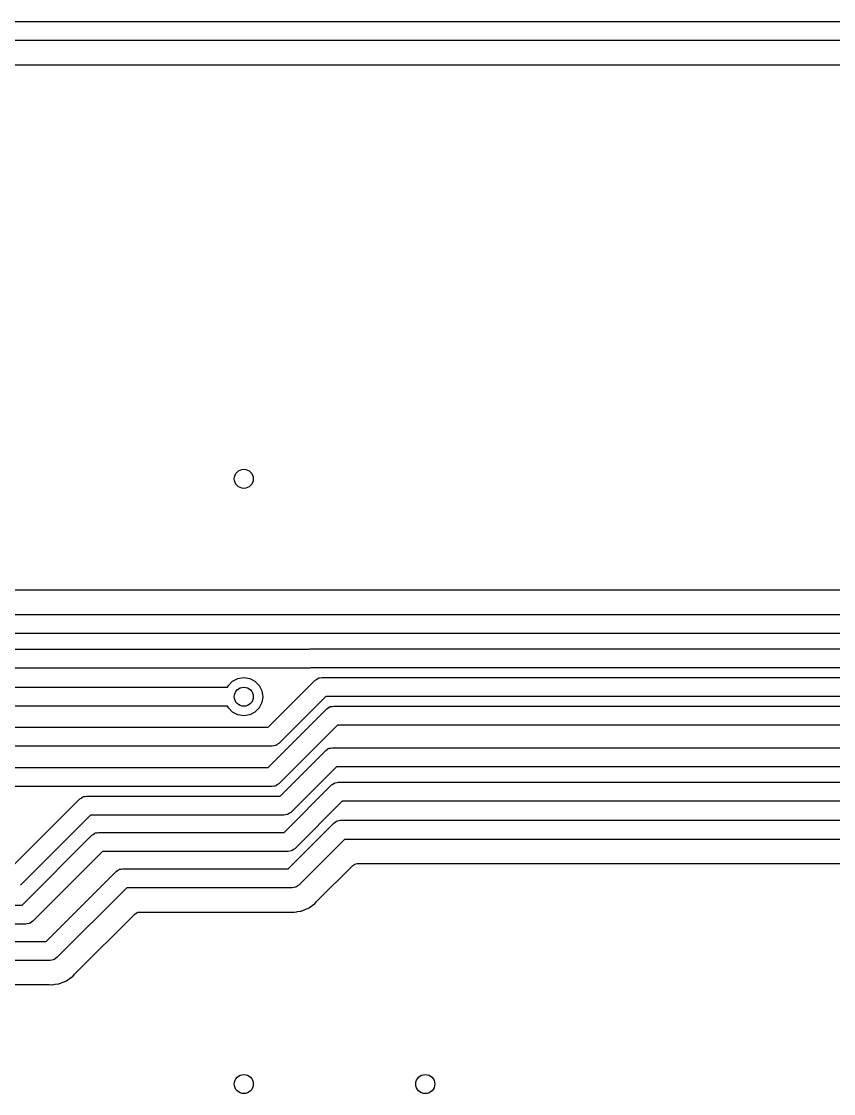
# Model space of a CAD drawing. Extents: x 61 to 228, y -146 to -45.
# Drawn here: x 121.06 to 138.11, y -67.51 to -45.01 of the extents above; entities that cross this region are included whole.
import ezdxf

# ---------------------------------------------------------------- set-up
doc = ezdxf.new("R2010")
doc.units = 0
doc.layers.add('BLACK', color=7, linetype='CONTINUOUS')

msp = doc.modelspace()

# ---------------------------------------------------------------- linework, layer by layer
at = {"layer": 'BLACK', "linetype": 'CONTINUOUS'}
for p, q in [((103.353, -45.012), (226.822, -45.012)), ((226.739, -45.412), (103.435, -45.412)), ((103.698, -45.9205), (226.476, -45.9205)), ((160.679, -56.9495), (117.694, -56.9495)), ((117.431, -57.458), (160.949, -57.458)), ((160.949, -57.858), (117.348, -57.858)), ((116.243, -58.1825), (127.103, -58.1825)), ((127.103, -58.1825), (127.12, -58.1785)), ((127.12, -58.1785), (160.248, -58.1785)), ((127.116, -58.5825), (116.325, -58.5825)), ((127.134, -58.5785), (127.116, -58.5825)), ((160.147, -58.5785), (127.134, -58.5785)), ((125.406, -58.9469), (125.495, -58.8584)), ((125.495, -58.8584), (125.606, -58.8016)), ((125.606, -58.8016), (125.73, -58.782)), ((125.73, -58.782), (125.854, -58.8016)), ((125.854, -58.8016), (125.965, -58.8584)), ((125.965, -58.8584), (126.054, -58.9469)), ((126.245, -59.819), (127.227, -58.8363)), ((127.227, -58.8363), (127.256, -58.8186)), ((127.256, -58.8186), (127.282, -58.7978)), ((127.282, -58.7978), (127.293, -58.7952)), ((127.293, -58.7952), (127.303, -58.7891)), ((127.303, -58.7891), (127.336, -58.7854)), ((127.336, -58.7854), (127.369, -58.778)), ((127.369, -58.778), (159.918, -58.778)), ((116.713, -58.982), (125.389, -58.982)), ((125.389, -58.982), (125.406, -58.9469)), ((126.054, -58.9469), (126.11, -59.0584)), ((126.11, -59.0584), (126.13, -59.182)), ((125.389, -59.382), (116.796, -59.382)), ((125.406, -59.4171), (125.389, -59.382)), ((126.11, -59.3056), (126.054, -59.4171)), ((126.13, -59.182), (126.11, -59.3056)), ((127.452, -59.178), (126.469, -60.1607)), ((159.835, -59.178), (127.452, -59.178)), ((127.53, -59.3973), (127.541, -59.3947)), ((127.541, -59.3947), (127.551, -59.3886)), ((127.551, -59.3886), (127.584, -59.3849)), ((127.584, -59.3849), (127.617, -59.3775)), ((127.617, -59.3775), (159.67, -59.3775)), ((125.495, -59.5056), (125.406, -59.4171)), ((125.606, -59.5624), (125.495, -59.5056)), ((125.73, -59.582), (125.606, -59.5624)), ((125.854, -59.5624), (125.73, -59.582)), ((125.965, -59.5056), (125.854, -59.5624)), ((126.054, -59.4171), (125.965, -59.5056)), ((126.243, -60.6685), (127.476, -59.4358)), ((127.476, -59.4358), (127.504, -59.4181)), ((127.504, -59.4181), (127.53, -59.3973)), ((116.736, -59.819), (126.245, -59.819)), ((127.7, -59.7775), (126.467, -61.0102)), ((159.587, -59.7775), (127.7, -59.7775)), ((126.328, -60.219), (116.819, -60.219)), ((126.36, -60.2116), (126.328, -60.219)), ((126.393, -60.2079), (126.36, -60.2116)), ((126.403, -60.2018), (126.393, -60.2079)), ((126.414, -60.1992), (126.403, -60.2018)), ((126.441, -60.1784), (126.414, -60.1992)), ((126.469, -60.1607), (126.441, -60.1784)), ((127.449, -60.3103), (127.477, -60.2926)), ((127.477, -60.2926), (127.504, -60.2718)), ((127.504, -60.2718), (127.515, -60.2692)), ((127.515, -60.2692), (127.525, -60.2631)), ((127.525, -60.2631), (127.558, -60.2594)), ((127.558, -60.2594), (127.59, -60.252)), ((127.59, -60.252), (144.502, -60.252)), ((126.491, -61.268), (127.449, -60.3103)), ((120.716, -60.6685), (126.243, -60.6685)), ((127.673, -60.652), (126.716, -61.6097)), ((144.598, -60.652), (127.673, -60.652)), ((126.326, -61.0685), (120.799, -61.0685)), ((126.359, -61.0611), (126.326, -61.0685)), ((126.392, -61.0574), (126.359, -61.0611)), ((126.402, -61.0513), (126.392, -61.0574)), ((126.413, -61.0487), (126.402, -61.0513)), ((126.439, -61.0279), (126.413, -61.0487)), ((126.467, -61.0102), (126.439, -61.0279)), ((126.577, -62.03), (127.572, -61.0348)), ((127.572, -61.0348), (127.601, -61.0171)), ((127.601, -61.0171), (127.627, -60.9963)), ((127.627, -60.9963), (127.638, -60.9937)), ((127.638, -60.9937), (127.648, -60.9876)), ((127.648, -60.9876), (127.681, -60.9839)), ((127.681, -60.9839), (127.714, -60.9765)), ((127.714, -60.9765), (146.979, -60.9765)), ((120.821, -62.792), (122.287, -61.3263)), ((122.287, -61.3263), (122.315, -61.3086)), ((122.315, -61.3086), (122.341, -61.2878)), ((122.341, -61.2878), (122.352, -61.2852)), ((122.352, -61.2852), (122.362, -61.2791)), ((122.362, -61.2791), (122.395, -61.2754)), ((122.395, -61.2754), (122.428, -61.268)), ((122.428, -61.268), (126.491, -61.268)), ((127.797, -61.3765), (126.801, -62.3717)), ((146.979, -61.3765), (127.797, -61.3765)), ((126.687, -61.6274), (126.661, -61.6482)), ((126.716, -61.6097), (126.687, -61.6274)), ((122.511, -61.668), (121.045, -63.1337)), ((126.574, -61.668), (122.511, -61.668)), ((126.607, -61.6606), (126.574, -61.668)), ((126.64, -61.6569), (126.607, -61.6606)), ((126.65, -61.6508), (126.64, -61.6569)), ((126.661, -61.6482), (126.65, -61.6508)), ((126.663, -62.792), (127.621, -61.8343)), ((127.621, -61.8343), (127.649, -61.8166)), ((127.649, -61.8166), (127.675, -61.7958)), ((127.675, -61.7958), (127.686, -61.7932)), ((127.686, -61.7932), (127.696, -61.7871)), ((127.696, -61.7871), (127.729, -61.7834)), ((127.729, -61.7834), (127.762, -61.776)), ((127.762, -61.776), (141.645, -61.776)), ((121.075, -63.554), (122.541, -62.0883)), ((122.541, -62.0883), (122.569, -62.0706)), ((122.569, -62.0706), (122.595, -62.0498)), ((122.595, -62.0498), (122.606, -62.0472)), ((122.606, -62.0472), (122.616, -62.0411)), ((122.616, -62.0411), (122.649, -62.0374)), ((122.649, -62.0374), (122.682, -62.03)), ((122.682, -62.03), (126.577, -62.03)), ((127.845, -62.176), (126.887, -63.1337)), ((141.645, -62.176), (127.845, -62.176)), ((122.765, -62.43), (121.299, -63.8957)), ((126.66, -62.43), (122.765, -62.43)), ((126.693, -62.4226), (126.66, -62.43)), ((126.726, -62.4189), (126.693, -62.4226)), ((126.736, -62.4128), (126.726, -62.4189)), ((126.747, -62.4102), (126.736, -62.4128)), ((126.773, -62.3894), (126.747, -62.4102)), ((126.801, -62.3717), (126.773, -62.3894)), ((127.264, -63.4756), (128.019, -62.7214)), ((128.019, -62.7214), (128.081, -62.6874)), ((128.081, -62.6874), (128.108, -62.6845)), ((128.108, -62.6845), (141.375, -62.6845)), ((121.583, -64.316), (123.049, -62.8503)), ((123.049, -62.8503), (123.077, -62.8326)), ((123.077, -62.8326), (123.103, -62.8118)), ((123.103, -62.8118), (123.114, -62.8092)), ((123.114, -62.8092), (123.124, -62.8031)), ((123.124, -62.8031), (123.157, -62.7994)), ((123.157, -62.7994), (123.19, -62.792)), ((123.19, -62.792), (126.663, -62.792)), ((123.273, -63.192), (121.807, -64.6577)), ((126.746, -63.192), (123.273, -63.192)), ((126.779, -63.1846), (126.746, -63.192)), ((126.812, -63.1809), (126.779, -63.1846)), ((126.822, -63.1748), (126.812, -63.1809)), ((126.833, -63.1722), (126.822, -63.1748)), ((126.859, -63.1514), (126.833, -63.1722)), ((126.887, -63.1337), (126.859, -63.1514)), ((106.273, -63.554), (121.075, -63.554)), ((126.952, -63.6752), (127.011, -63.6496)), ((127.011, -63.6496), (127.017, -63.6471)), ((127.017, -63.6471), (127.033, -63.641)), ((127.033, -63.641), (127.077, -63.6245)), ((127.077, -63.6245), (127.083, -63.6202)), ((127.083, -63.6202), (127.085, -63.6189)), ((127.085, -63.6189), (127.1, -63.6107)), ((127.1, -63.6107), (127.102, -63.6094)), ((127.102, -63.6094), (127.109, -63.6063)), ((127.109, -63.6063), (127.16, -63.5674)), ((127.16, -63.5674), (127.165, -63.5635)), ((127.165, -63.5635), (127.212, -63.5317)), ((127.212, -63.5317), (127.218, -63.5274)), ((127.212, -63.5317), (127.212, -63.5317)), ((127.218, -63.5274), (127.259, -63.4808)), ((127.259, -63.4808), (127.264, -63.4756)), ((122.184, -64.9996), (123.447, -63.7374)), ((123.447, -63.7374), (123.509, -63.7034)), ((123.509, -63.7034), (123.536, -63.7005)), ((123.536, -63.7005), (126.717, -63.7005)), ((126.717, -63.7005), (126.726, -63.7008)), ((126.726, -63.7008), (126.776, -63.7042)), ((126.776, -63.7042), (126.776, -63.7042)), ((126.776, -63.7042), (126.783, -63.7047)), ((126.783, -63.7047), (126.791, -63.7034)), ((126.791, -63.7034), (126.833, -63.6961)), ((126.791, -63.7034), (126.791, -63.7034)), ((126.833, -63.6961), (126.846, -63.6937)), ((126.846, -63.6937), (126.853, -63.6928)), ((126.853, -63.6928), (126.916, -63.6851)), ((126.916, -63.6851), (126.923, -63.6824)), ((126.923, -63.6824), (126.926, -63.6818)), ((126.926, -63.6818), (126.942, -63.6773)), ((126.942, -63.6773), (126.945, -63.6765)), ((126.945, -63.6765), (126.952, -63.6752)), ((121.158, -63.954), (106.433, -63.954)), ((121.191, -63.9466), (121.158, -63.954)), ((121.224, -63.9429), (121.191, -63.9466)), ((121.234, -63.9368), (121.224, -63.9429)), ((121.245, -63.9342), (121.234, -63.9368)), ((121.271, -63.9134), (121.245, -63.9342)), ((121.299, -63.8957), (121.271, -63.9134)), ((107.442, -64.316), (121.583, -64.316)), ((121.666, -64.716), (107.579, -64.716)), ((121.699, -64.7086), (121.666, -64.716)), ((121.732, -64.7049), (121.699, -64.7086)), ((121.742, -64.6988), (121.732, -64.7049)), ((121.753, -64.6962), (121.742, -64.6988)), ((121.779, -64.6754), (121.753, -64.6962)), ((121.807, -64.6577), (121.779, -64.6754)), ((122.138, -65.0514), (122.179, -65.0048)), ((122.179, -65.0048), (122.184, -64.9996)), ((108.047, -65.2245), (121.637, -65.2245)), ((121.637, -65.2245), (121.646, -65.2248)), ((121.646, -65.2248), (121.696, -65.2282)), ((121.696, -65.2282), (121.696, -65.2282)), ((121.696, -65.2282), (121.703, -65.2287)), ((121.703, -65.2287), (121.711, -65.2274)), ((121.711, -65.2274), (121.737, -65.2228)), ((121.711, -65.2274), (121.711, -65.2274)), ((121.737, -65.2228), (121.766, -65.2177)), ((121.766, -65.2177), (121.773, -65.2168)), ((121.773, -65.2168), (121.836, -65.2091)), ((121.836, -65.2091), (121.843, -65.2064)), ((121.843, -65.2064), (121.846, -65.2058)), ((121.846, -65.2058), (121.862, -65.2013)), ((121.862, -65.2013), (121.865, -65.2005)), ((121.865, -65.2005), (121.872, -65.1992)), ((121.872, -65.1992), (121.931, -65.1736)), ((121.931, -65.1736), (121.937, -65.1711)), ((121.937, -65.1711), (121.938, -65.1705)), ((121.938, -65.1705), (121.997, -65.1485)), ((121.997, -65.1485), (122.003, -65.1442)), ((122.003, -65.1442), (122.005, -65.1429)), ((122.005, -65.1429), (122.02, -65.1347)), ((122.02, -65.1347), (122.022, -65.1334)), ((122.022, -65.1334), (122.029, -65.1303)), ((122.029, -65.1303), (122.08, -65.0914)), ((122.08, -65.0914), (122.085, -65.0875)), ((122.085, -65.0875), (122.132, -65.0557)), ((122.132, -65.0557), (122.138, -65.0514)), ((122.132, -65.0557), (122.132, -65.0557))]:
    msp.add_line(p, q, dxfattribs=at)
at = {"layer": 'BLACK'}
for centre in [(125.73, -54.61), (125.73, -59.182), (125.73, -67.31), (129.54, -67.31)]:
    msp.add_circle(centre, 0.2, dxfattribs=at)

doc.saveas('drawing.dxf')
